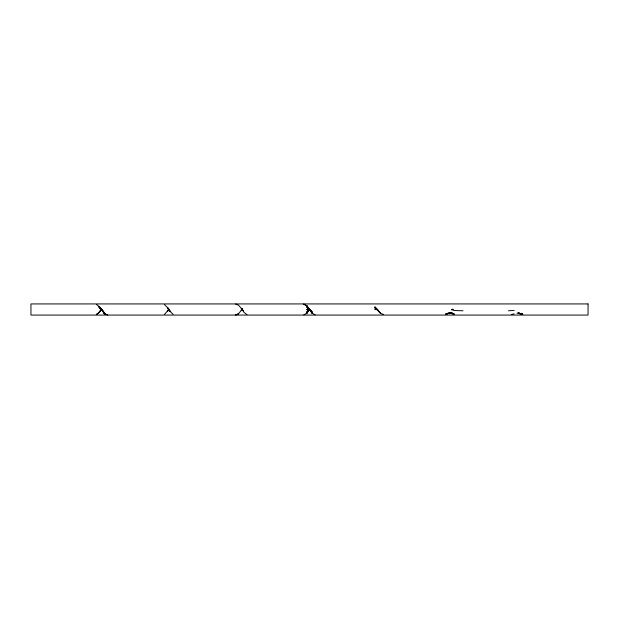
<?xml version="1.0" encoding="UTF-8"?>
<svg xmlns="http://www.w3.org/2000/svg" width="619" height="619" viewBox="0 0 619 619"><rect width="100%" height="100%" fill="white"/><g stroke="black" fill="none" stroke-linecap="round" stroke-linejoin="round"><path stroke-width="0.93" d="M168.337 310.142L167.385 311.481L168.809 309.515L164.546 314.32M242.238 309.175L238.447 313.833L235.607 314.978L238.447 313.848M242.238 309.144L241.286 310.467L242.424 308.935M315.195 314.854L312.347 313.245L306.66 305.786L309.508 309.508L306.66 313.237L303.821 314.854M306.66 306.165L309.508 309.508L306.66 313.214L309.508 309.492L306.66 305.871L312.347 313.214L306.66 305.918M306.66 307.009L309.508 309.508L306.66 313.199L309.508 309.492L306.66 306.289M101.439 309.562L99.172 312.456L96.324 314.63L99.172 312.463L101.439 309.74M306.66 313.082L309.508 309.492L312.347 311.999M242.424 308.757L241.286 310.173L242.424 309.105M306.66 313.013L309.508 309.492L312.347 312.719M306.66 312.935L309.508 309.492L312.347 312.843M306.66 312.835L309.508 309.492L312.347 313.09M168.523 309.546L167.385 310.877L169.088 309.237M306.66 312.711L309.508 309.492L312.347 313.144M101.059 309.941L99.172 312.038L101.299 309.701M306.66 312.402L309.508 309.492L312.347 313.229L306.66 305.763L303.821 304.146L306.66 305.763M306.66 311.991L309.508 309.492L306.66 309.5L309.508 309.5M96.324 314.63L99.172 312.463M445.943 314.019L451.615 312.417L445.943 314.057L447.56 313.593M453.038 309.283L451.615 309.74L453.038 309.245L451.615 309.608L454.454 310.529L462.981 310.777M448.775 313.214L450.199 312.812M511.302 314.467L514.149 313.879M508.462 310.777L514.149 310.374M447.831 313.214L451.615 313.214L453.75 313.895L451.615 312.928L453.038 313.74M516.989 313.214L522.676 314.32L518.211 312.897M519.828 313.624L522.676 314.367L518.211 312.804L522.676 314.367M383.409 314.421L380.561 313.376L374.882 306.823L380.561 313.299L377.722 310.359M451.615 313.152L454.454 314.274L450.199 312.912L453.75 313.957L451.615 312.928M107.698 314.986L104.851 313.864L99.172 306.544L96.324 304.37M235.607 304.022L238.447 305.152L243.561 310.9L241.286 308.827M374.882 308.417L377.722 309.895L374.882 307.511L377.722 310.181M246.973 314.645L244.134 312.494L241.286 308.494M99.172 307.535L102.328 310.506L99.172 306.869L104.851 313.508L99.172 306.784L104.851 313.601L99.172 306.722L104.851 313.74L99.172 306.598L104.851 313.856L99.172 306.552M164.546 304.68L167.385 307.434L170.225 311.45L167.385 307.519L169.66 310.189M173.072 314.305L170.225 311.535L167.385 307.434M102.328 310.359L99.172 306.962L102.328 310.452M306.66 306.598L312.347 312.409M306.66 306.065L312.347 312.943L306.66 305.987M447.56 313.376L445.943 314.251L447.56 313.361M447.56 313.485L445.943 314.251L447.56 313.493M588.05 303.929L30.95 303.929L30.95 315.071L588.05 315.071L588.05 303.929M377.722 309.57L374.882 309.554L377.722 309.639M522.676 314.39L519.828 313.438L522.676 314.398M104.851 313.392L103.59 311.961L104.851 313.392M104.851 313.678L99.172 306.722L104.851 313.678M104.851 313.818L99.172 306.575L104.851 313.841"/></g></svg>
